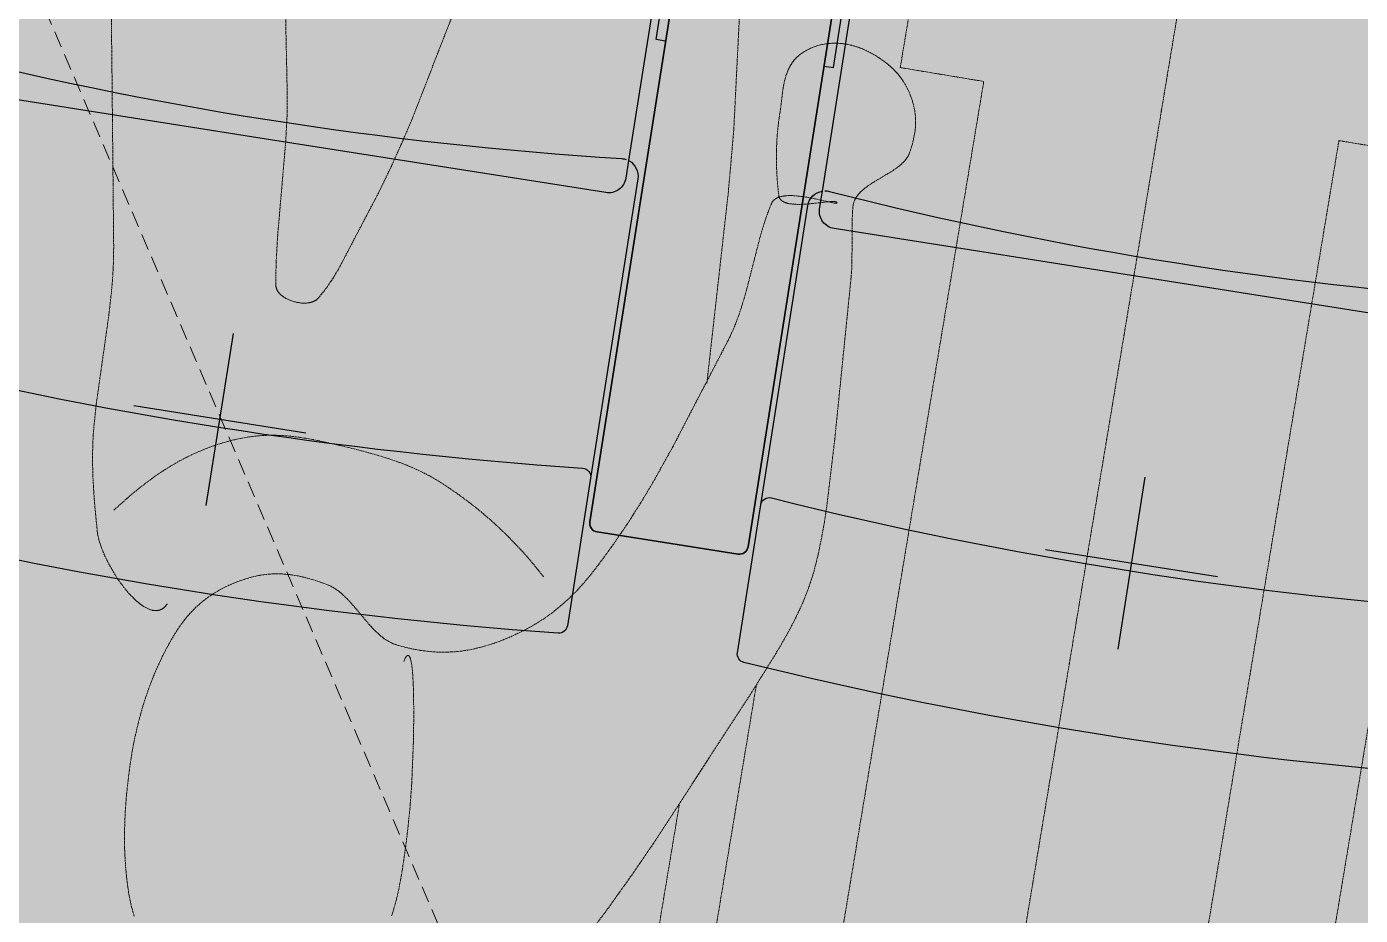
# Model space of a CAD drawing. Header units: millimetres. Extents: x 833941507 to 1669051331, y 817666127 to 1636299673.
# Drawn here: x 834551323 to 834552088, y 817985201 to 817985711 of the extents above; entities that cross this region are included whole.
import ezdxf

# ---------------------------------------------------------------- set-up
doc = ezdxf.new("R2010")
doc.units = ezdxf.units.MM
doc.header["$LTSCALE"] = 3
doc.linetypes.add('B0703', pattern=[4.6875, 3.125, -1.5625])
doc.linetypes.add('DASH', pattern=[0.35, 0.25, -0.1])
for name, color, linetype in [('CA_FURN', 9, 'Continuous'), ('UAJ-00XREF', 7, 'Continuous'), ('UAJ-90.7FURN', 8, 'Continuous')]:
    doc.layers.add(name, color=color, linetype=linetype)
for name, color, linetype, lineweight in [('Hatch (LTC&CB)', 252, 'Continuous', 35), ('UAJ-23FLOR-h', 251, 'Continuous', 9), ('UAJ-25CEIL-z', 8, 'B0703', 9), ('UAJ-97FURN', 9, 'Continuous', 13)]:
    doc.layers.add(name, color=color, linetype=linetype, lineweight=lineweight)
doc.layers.add('UAJ-00ANNO-y', color=7, linetype='DASH', lineweight=15, true_color=0x999999)

# ---------------------------------------------------------------- blocks, each defined once
blk = doc.blocks.new('GBP-LTC-LB01')
at = {"layer": 'UAJ-23FLOR-h'}
h = blk.add_hatch(dxfattribs=at)
h.set_pattern_fill('EARTH,_O', color=256, scale=180, angle=45)
h.set_pattern_definition([(48.9989, (834576001.8, 818046085.3), (-112.727, 1612.5107), [1143, -1143]), (48.9989, (834575678.3, 818046366.6), (-112.727, 1612.5107), [1143, -1143]), (48.9989, (834575354.8, 818046647.8), (-112.727, 1612.5107), [1143, -1143]), (138.9989, (834575340.7, 818046849.3), (-1612.5107, -112.727), [1143, -1143]), (138.9989, (834575621.9, 818047172.8), (-1612.5107, -112.727), [1143, -1143]), (138.9989, (834575903.1, 818047496.3), (-1612.5107, -112.727), [1143, -1143])])
h.paths.add_polyline_path([(834572173.05, 818200349.17), (834310583.74, 818182062.08), (834331502.24, 817882831.69), (834364939.69, 817885169.23), (834473095.7, 818011283.6), (834480533.7, 818020120.4), (834485095.05, 818025709.55), (834491375.7, 818033619), (834497063.4, 818041013), (834493145.8, 818043678.7), (834512788.5, 818074029.25), (834518712.45, 818083675.25), (834526231.3, 818096325.1), (834534646.05, 818111073.05), (834545956, 818131981.3), (834557204.6, 818154198.8), (834564040, 818168496.8), (834570941.16, 818183576.43), (834578367.8, 818200696.3)])
h.paths.add_polyline_path([(834382131.31, 817956469.98), (834418268.73, 817958996.07), (834422062.41, 817963855.9), (834428403.04, 817964299.38), (834467239.2, 818010695.58), (834466445.21, 818021738.79), (834476097.72, 818035709.03), (834485267.1, 818048983.2), (834487014.89, 818051460.43), (834497268.33, 818067303.42), (834492893.38, 818129890.09), (834448056.59, 818126755.66), (834416896.58, 818105052.11), (834382061.37, 818080788.99), (834386167.45, 818022059.16), (834377588.38, 818021459.47)], flags=16)
edge = h.paths.add_edge_path(flags=16)
edge.add_line((834540292.29, 818142076.07), (834533466.32, 818141614.13))
edge.add_line((834533466.32, 818141614.13), (834523258.01, 818143862.71))
edge.add_line((834523258.01, 818143862.71), (834525896.87, 818155838.93))
edge.add_arc((834558382.43, 818267025.45), 115835.02, 237.2183981, 253.7131266, ccw=False)
edge.add_line((834495664.92, 818169638.25), (834498267.59, 818132356.98))
edge.add_line((834498267.59, 818132356.98), (834496346.42, 818130135.01))
edge.add_line((834496346.42, 818130135.01), (834492879.88, 818129892.67))
edge.add_line((834492879.88, 818129892.67), (834494229.58, 818110587.62))
edge.add_line((834494229.58, 818110587.62), (834496326.13, 818110708.38))
edge.add_line((834496326.13, 818110708.38), (834498420.21, 818080753.55))
edge.add_line((834498420.21, 818080753.55), (834498046.12, 818080727.4))
edge.add_line((834498046.12, 818080727.4), (834498254.52, 818077746.38))
edge.add_line((834498254.52, 818077746.38), (834503061.09, 818078082.4))
edge.add_line((834503061.09, 818078082.4), (834504979.52, 818081212.1))
edge.add_line((834504979.52, 818081212.1), (834509429.02, 818088470.93))
edge.add_line((834509429.02, 818088470.93), (834515217.16, 818097913.59))
edge.add_line((834515217.16, 818097913.59), (834526067.43, 818116415.54))
edge.add_line((834526067.43, 818116415.54), (834532489.2, 818127888.68))
edge.add_line((834532489.2, 818127888.68), (834534830.9, 818132146.3))
edge.add_line((834534830.9, 818132146.3), (834540292.29, 818142076.07))
h = blk.add_hatch(dxfattribs=at)
h.set_pattern_fill('EARTH,_O', color=256, scale=180, angle=45)
h.set_pattern_definition([(45.0000001, (-1082349.7, 54794.9), (-3e-06, 1616.4461018), [1143, -1143]), (45.0000001, (-1082652.8, 55098), (-3e-06, 1616.4461018), [1143, -1143]), (45.0000001, (-1082955.9, 55401.1), (-3e-06, 1616.4461018), [1143, -1143]), (135.0000001, (-1082955.9, 55603.1), (-1616.4461018, -3e-06), [1143, -1143]), (135.0000001, (-1082652.8, 55906.2), (-1616.4461018, -3e-06), [1143, -1143]), (135.0000001, (-1082349.7, 56209.3), (-1616.4461018, -3e-06), [1143, -1143])])
h.paths.add_polyline_path([(834669469.25, 818015499.17), (834651080.82, 818014213.79), (834651091.33, 818014066.03), (834669479.76, 818015351.52)], flags=16)
edge = h.paths.add_edge_path()
edge.add_arc((834611763.61, 818123015.07), 22001.28, 94.000719, 118.688683)
edge.add_line((834601201.89, 818142315.5), (834593918.34, 818141228.38))
edge.add_arc((834611768.4, 818123014.03), 25502.69, 93.997159, 134.421275, ccw=False)
edge.add_line((834609990.68, 818148454.69), (834618164.36, 818149025.84))
edge.add_line((834618164.36, 818149025.84), (834618408.29, 818145534.91))
edge.add_line((834618408.29, 818145534.91), (834616365.41, 818145392.16))
edge.add_line((834616365.41, 818145392.16), (834616609.39, 818141900.69))
edge.add_line((834616609.39, 818141900.69), (834611621.55, 818141552.15))
edge.add_line((834611621.55, 818141552.15), (834611377.61, 818145043.07))
edge.add_line((834611377.61, 818145043.07), (834610228.61, 818144962.74))
h.paths.add_polyline_path([(834673232.94, 818197365.88), (834607546.49, 818192773.89), (834599172.5, 818174435.3), (834588349.1, 818152374.5), (834578621.55, 818133890.65), (834568418.3, 818115665.3), (834556456.7, 818095618.3), (834546606.4, 818080041.6), (834532219.3, 818058623.75), (834523692.15, 818046595.75), (834515683.5, 818035708.5), (834508244.2, 818025929.9), (834500656.3, 818016266.1), (834489786.8, 818002934.1), (834483448.3, 817995421.3), (834478637.6, 817989841.7), (834458453.75, 817967379.3), (834441506.5, 817949096.36), (834383075.75, 817886437.08), (834482026.69, 817893354.51), (834551919.04, 817920008.6), (834634905.13, 817930637.13), (834634023, 817939309.35), (834633770.07, 817941795.89), (834633577.69, 817943687.02), (834508697.04, 817930983.61), (834507053.46, 817930191.44), (834506409.46, 817939426.96), (834507656.94, 817945566.73), (834503417.08, 818006767.03), (834503064.37, 818011762.67), (834514052.91, 818025791.94), (834520784.65, 818034889.35), (834526318.86, 818042436.94), (834532381.69, 818050705.63), (834536345.72, 818056472.68), (834542258.41, 818065225.62), (834550405.86, 818077286.91), (834561579, 818095001.96), (834574522.66, 818117080.03), (834587768.88, 818140310.21), (834609774.13, 818143594.98), (834610001.97, 818140335.89), (834634252.54, 818142031.47), (834636806.9, 818105492.47), (834642791.48, 818105913.75), (834646278.56, 818056032.58), (834640293.17, 818055614.16), (834643382.34, 818011424.91), (834641138.41, 818011267.96), (834645775.78, 817944927.87), (834639048.36, 817944243.52), (834640362.12, 817931328.11), (834651070.39, 817932706.91), (834650587.67, 817936476.13), (834685105.74, 817940896.86), (834685588.46, 817937127.64), (834691373.79, 817937868.57)])
blk = doc.blocks.new('WH CH PLAN AT REAR')
at = {"layer": 'UAJ-00ANNO-y'}
for p, q in [((1400, 450), (0, 450)), ((1400, -450), (0, -450))]:
    blk.add_line(p, q, dxfattribs=at)
for points in [[(170.04, 103.55), (170.04, 224.12), (30.71, 224.12), (30.71, 268.93), (152.87, 268.93), (152.87, 305.75), (353.25, 305.75), (353.25, 262.84), (423.1, 262.84), (423.1, 298.01), (458.09, 298.01), (458.09, 346.62), (981.07, 346.62), (981.07, 312.03), (1007.08, 312.03), (1007.08, 274.72), (762.88, 274.72), (762.88, 250.5)], [(1002.72, -190.68), (962.23, -211.62), (941.79, -221.61), (921.15, -231.24), (826.17, -272.73), (798.62, -284.08), (789.3, -287.51), (784.61, -289.11), (779.9, -290.6), (775.18, -291.97), (770.43, -293.22), (765.67, -294.32), (760.88, -295.27), (758.48, -295.68), (756.07, -296.04), (753.65, -296.36), (751.23, -296.64), (746.54, -297.06), (741.84, -297.39), (732.39, -297.8), (722.9, -297.91), (713.38, -297.77), (675.18, -295.99), (582.07, -289.99), (579.53, -289.78), (576.98, -289.52), (571.88, -288.85), (551.54, -285.52), (546.53, -284.84), (544.04, -284.56), (541.57, -284.33), (541.24, -284.31), (540.9, -284.29), (540.57, -284.29), (540.24, -284.3), (539.91, -284.31), (539.58, -284.34), (539.26, -284.37), (538.94, -284.41), (538.62, -284.46), (538.3, -284.52), (537.98, -284.59), (537.67, -284.67), (537.36, -284.75), (537.05, -284.84), (536.74, -284.94), (536.43, -285.05), (536.13, -285.17), (535.83, -285.29), (535.52, -285.42), (535.22, -285.56), (534.93, -285.7), (534.63, -285.85), (534.34, -286.01), (534.04, -286.17), (533.75, -286.34), (533.46, -286.52), (532.88, -286.89), (532.31, -287.29), (531.75, -287.7), (531.19, -288.14), (530.63, -288.6), (530.08, -289.08), (529.53, -289.57), (528.99, -290.08), (528.45, -290.61), (527.38, -291.7), (526.33, -292.84), (525.28, -294.02), (518.03, -302.56), (516.98, -303.71), (515.92, -304.82), (514.85, -305.87), (514.31, -306.38), (513.77, -306.86), (513.22, -307.33), (512.67, -307.78), (512.11, -308.21), (511.55, -308.62), (510.98, -309.01), (510.41, -309.37), (510.12, -309.54), (509.83, -309.71), (509.54, -309.87), (509.25, -310.02), (508.96, -310.17), (508.66, -310.3), (508.36, -310.44), (508.07, -310.56), (507.77, -310.68), (507.46, -310.79), (507.16, -310.89), (506.85, -310.98), (506.55, -311.07), (506.24, -311.15), (505.93, -311.22), (505.61, -311.28), (503.8, -311.59), (501.95, -311.86), (500.08, -312.09), (498.18, -312.26), (497.22, -312.32), (496.26, -312.36), (495.29, -312.39), (494.31, -312.39), (493.33, -312.38), (492.34, -312.34), (491.34, -312.28), (490.34, -312.2), (489.34, -312.09), (488.32, -311.96), (487.31, -311.8), (486.29, -311.61), (485.26, -311.4), (484.23, -311.15), (483.19, -310.88), (482.15, -310.57), (481.1, -310.23), (480.05, -309.85), (478.99, -309.44), (477.93, -309), (476.87, -308.52), (475.8, -308), (474.73, -307.44), (473.65, -306.84), (472.68, -306.26), (471.73, -305.68), (470.81, -305.08), (469.93, -304.47), (469.07, -303.85), (468.24, -303.23), (467.44, -302.59), (466.67, -301.94), (465.92, -301.29), (465.2, -300.62), (464.5, -299.95), (463.82, -299.27), (463.17, -298.58), (462.54, -297.88), (461.93, -297.18), (461.35, -296.47), (460.78, -295.75), (460.23, -295.03), (459.71, -294.3), (459.2, -293.56), (458.71, -292.82), (458.23, -292.07), (457.77, -291.32), (457.33, -290.56), (456.48, -289.03), (455.69, -287.49), (454.94, -285.93), (454.24, -284.36), (453.77, -283.25), (453.31, -282.11), (452.88, -280.94), (452.47, -279.75), (452.09, -278.54), (451.73, -277.31), (451.39, -276.06), (451.09, -274.8), (450.82, -273.51), (450.58, -272.22), (450.38, -270.91), (450.21, -269.59), (450.09, -268.26), (450, -266.91), (449.96, -265.57), (449.96, -264.21), (450, -262.85), (450.04, -262.17), (450.1, -261.49), (450.16, -260.81), (450.24, -260.13), (450.33, -259.45), (450.44, -258.77), (450.55, -258.08), (450.69, -257.4), (450.83, -256.72), (450.99, -256.04), (451.16, -255.36), (451.35, -254.69), (451.55, -254.01), (451.77, -253.34), (452, -252.66), (452.25, -251.99), (452.52, -251.32), (452.79, -250.66), (453.09, -249.99), (453.4, -249.33), (453.73, -248.67), (454.08, -248.01), (454.44, -247.36), (454.82, -246.71), (455.21, -246.06), (455.63, -245.42), (456.06, -244.78), (456.51, -244.15), (456.98, -243.52), (457.47, -242.89), (457.94, -242.32), (458.42, -241.77), (458.9, -241.24), (459.39, -240.73), (459.89, -240.25), (460.4, -239.79), (460.91, -239.35), (461.43, -238.93), (461.95, -238.53), (462.48, -238.15), (463.02, -237.79), (463.56, -237.44), (464.11, -237.12), (464.66, -236.81), (465.22, -236.52), (465.79, -236.25), (466.35, -236), (466.93, -235.76), (467.5, -235.53), (468.09, -235.32), (468.67, -235.13), (469.26, -234.95), (469.86, -234.78), (470.46, -234.63), (471.06, -234.49), (471.66, -234.36), (472.27, -234.25), (472.88, -234.14), (474.11, -233.97), (475.35, -233.83), (476.6, -233.73), (477.86, -233.67), (479.13, -233.63), (480.4, -233.62), (482.94, -233.66), (493.05, -234.1), (495.51, -234.14), (498.44, -234.17), (501.4, -234.27), (504.37, -234.42), (507.35, -234.64), (510.34, -234.92), (513.32, -235.26), (516.3, -235.64), (519.26, -236.08), (525.13, -237.11), (530.89, -238.33), (536.5, -239.71), (541.91, -241.24), (542.03, -241.27), (542.15, -241.31), (542.26, -241.36), (542.37, -241.4), (542.48, -241.45), (542.59, -241.49), (542.69, -241.54), (542.79, -241.6), (542.89, -241.65), (542.99, -241.71), (543.09, -241.77), (543.18, -241.83), (543.27, -241.89), (543.36, -241.96), (543.45, -242.02), (543.54, -242.09), (543.62, -242.16), (543.71, -242.24), (543.79, -242.31), (543.86, -242.39), (543.94, -242.47), (544.02, -242.55), (544.09, -242.63), (544.16, -242.72), (544.23, -242.81), (544.3, -242.89), (544.36, -242.99), (544.42, -243.08), (544.49, -243.17), (544.55, -243.27), (544.6, -243.37), (544.66, -243.46), (544.71, -243.57), (544.77, -243.67), (544.82, -243.77), (544.87, -243.88), (544.92, -243.99), (544.96, -244.1), (545.01, -244.21), (545.05, -244.32), (545.13, -244.55), (545.2, -244.79), (545.27, -245.03), (545.34, -245.28), (545.39, -245.53), (545.44, -245.79), (545.49, -246.06), (545.52, -246.33), (545.56, -246.6), (545.58, -246.88), (545.61, -247.17), (545.62, -247.46), (545.64, -248.05), (545.64, -248.66), (545.62, -249.28), (545.58, -249.93), (545.53, -250.58), (545.46, -251.25), (545.38, -251.92), (545.28, -252.61), (545.04, -254.01), (544.76, -255.44), (544.44, -256.88), (544.1, -258.33), (543.34, -261.21), (540.83, -270.14), (540.58, -271.15), (540.48, -271.61), (540.39, -272.05), (540.32, -272.47), (540.26, -272.86), (540.24, -273.04), (540.22, -273.21), (540.2, -273.38), (540.19, -273.54), (540.19, -273.7), (540.19, -273.84), (540.19, -273.91), (540.19, -273.98), (540.19, -274.04), (540.2, -274.11), (540.21, -274.17), (540.21, -274.23), (540.22, -274.28), (540.23, -274.34), (540.24, -274.39), (540.26, -274.44), (540.27, -274.49), (540.29, -274.54), (540.3, -274.58), (540.32, -274.62), (540.34, -274.66), (540.36, -274.7), (540.39, -274.73), (540.41, -274.76), (540.44, -274.79), (540.46, -274.82), (540.49, -274.85), (540.52, -274.87), (540.55, -274.89), (540.58, -274.91), (540.61, -274.93), (540.63, -274.94), (540.66, -274.94), (540.68, -274.95), (540.71, -274.95), (540.73, -274.94), (540.75, -274.94), (540.77, -274.93), (540.79, -274.91), (540.81, -274.9), (540.83, -274.88), (540.84, -274.85), (540.86, -274.83), (540.88, -274.8), (540.89, -274.77), (540.91, -274.73), (540.92, -274.69), (540.93, -274.65), (540.95, -274.61), (540.96, -274.56), (540.97, -274.51), (540.98, -274.45), (540.99, -274.4), (541, -274.34), (541.01, -274.21), (541.02, -274.07), (541.03, -273.92), (541.04, -273.76), (541.05, -273.41), (541.05, -273.02), (541.05, -272.59), (540.45, -261.73), (540.36, -258.33), (540.35, -256.59), (540.38, -254.86), (540.44, -253.13), (540.55, -251.43), (540.71, -249.77), (540.81, -248.96), (540.93, -248.16), (541.06, -247.38), (541.2, -246.62), (541.37, -245.87), (541.55, -245.15), (541.74, -244.45), (541.85, -244.11), (541.96, -243.77), (542.08, -243.44), (542.2, -243.12), (542.33, -242.81), (542.46, -242.5), (542.59, -242.2), (542.73, -241.91), (542.88, -241.62), (543.03, -241.35), (543.19, -241.08), (543.36, -240.82), (543.53, -240.57), (543.7, -240.33), (543.79, -240.21), (543.88, -240.09), (543.98, -239.98), (544.07, -239.87), (544.17, -239.76), (544.26, -239.66), (544.36, -239.55), (544.46, -239.45), (544.57, -239.35), (544.67, -239.26), (544.78, -239.16), (544.88, -239.07), (544.99, -238.98), (545.1, -238.9), (545.21, -238.81), (545.33, -238.73), (545.44, -238.66), (545.56, -238.58), (545.68, -238.51), (545.8, -238.44), (545.92, -238.37), (546.04, -238.31), (546.17, -238.25), (546.3, -238.19), (546.42, -238.13), (546.56, -238.08), (546.69, -238.03), (546.82, -237.98), (546.96, -237.94), (547.1, -237.9), (547.24, -237.86), (547.38, -237.83), (549.87, -237.28), (552.38, -236.77), (557.43, -235.9), (562.52, -235.18), (567.63, -234.58), (598.59, -231.9), (603.72, -231.33), (608.83, -230.66), (613.9, -229.83), (616.42, -229.36), (618.93, -228.84), (621.43, -228.27), (623.91, -227.65), (626.38, -226.97), (628.84, -226.23), (694.31, -204.97), (715.98, -197.2), (729.31, -192), (742.42, -186.4), (755.37, -180.39), (768.22, -173.95), (772.35, -171.74), (776.36, -169.47), (780.27, -167.12), (784.07, -164.67), (787.76, -162.11), (789.57, -160.78), (791.36, -159.42), (793.12, -158.03), (794.85, -156.59), (796.56, -155.12), (798.25, -153.61), (799.91, -152.06), (801.56, -150.46), (803.17, -148.82), (804.77, -147.13), (806.34, -145.39), (807.9, -143.6), (809.43, -141.75), (810.94, -139.85), (812.43, -137.89), (813.9, -135.88), (815.35, -133.8), (816.78, -131.66), (818.19, -129.46), (819.58, -127.19), (820.96, -124.86), (822.31, -122.45), (823.3, -120.61), (824.24, -118.79), (825.13, -116.96), (825.96, -115.15), (826.75, -113.35), (827.48, -111.55), (828.17, -109.76), (828.81, -107.98), (829.41, -106.21), (829.96, -104.44), (830.46, -102.68), (830.93, -100.93), (831.35, -99.18), (831.73, -97.44), (832.07, -95.7), (832.37, -93.98), (832.63, -92.25), (832.85, -90.54), (833.04, -88.83), (833.19, -87.12), (833.31, -85.43), (833.39, -83.73), (833.44, -82.04), (833.46, -80.36), (833.45, -78.68), (833.41, -77.01), (833.24, -73.67), (832.96, -70.35), (832.58, -67.05), (832.52, -66.67), (832.46, -66.28), (832.39, -65.9), (832.32, -65.52), (832.24, -65.14), (832.15, -64.76), (831.95, -64.01), (831.72, -63.26), (831.48, -62.52), (831.2, -61.79), (830.91, -61.05), (830.59, -60.33), (830.25, -59.61), (829.89, -58.89), (829.5, -58.17), (829.11, -57.46), (828.69, -56.76), (828.25, -56.06), (827.8, -55.36), (826.86, -53.97), (825.86, -52.59), (824.82, -51.22), (823.74, -49.86), (821.48, -47.15), (814.54, -39.08), (812.35, -36.36), (811.31, -34.99), (810.33, -33.61), (809.39, -32.22), (808.95, -31.52), (808.52, -30.81), (808.11, -30.1), (807.71, -29.39), (807.34, -28.68), (806.99, -27.96), (806.65, -27.23), (806.34, -26.5), (806.06, -25.77), (805.79, -25.03), (805.55, -24.29), (805.33, -23.54), (805.24, -23.16), (805.15, -22.78), (805.06, -22.4), (804.98, -22.02), (804.03, -16.67), (803.63, -13.96), (803.3, -11.23), (803.05, -8.47), (802.95, -7.08), (802.88, -5.68), (802.84, -4.28), (802.83, -2.88), (802.84, -1.46), (802.88, -0.04), (802.96, 1.39), (803.07, 2.83), (803.22, 4.27), (803.4, 5.72), (803.62, 7.17), (803.88, 8.64), (804.18, 10.11), (804.53, 11.59), (804.92, 13.08), (805.36, 14.57), (805.84, 16.07), (806.37, 17.58), (806.96, 19.1), (807.59, 20.63), (808.28, 22.16), (809.03, 23.71), (809.92, 25.44), (810.82, 27.13), (811.75, 28.77), (812.69, 30.36), (813.66, 31.91), (814.64, 33.41), (815.64, 34.87), (816.67, 36.28), (817.71, 37.65), (818.77, 38.98), (819.85, 40.27), (820.95, 41.52), (822.07, 42.73), (823.2, 43.9), (824.36, 45.03), (825.54, 46.13), (826.74, 47.19), (827.95, 48.22), (829.19, 49.21), (830.45, 50.17), (831.73, 51.1), (833.02, 52), (834.34, 52.86), (835.68, 53.7), (837.04, 54.51), (838.42, 55.29), (839.82, 56.04), (841.24, 56.77), (842.68, 57.47), (844.14, 58.14), (845.63, 58.79), (847.13, 59.42), (851.86, 61.27), (856.65, 62.95), (861.5, 64.49), (866.39, 65.88), (871.34, 67.13), (876.32, 68.24), (881.33, 69.22), (886.37, 70.06), (891.44, 70.77), (896.52, 71.36), (901.62, 71.82), (906.72, 72.17), (911.83, 72.4), (916.93, 72.52), (922.02, 72.53), (927.09, 72.43), (934.96, 72.13), (942.77, 71.67), (950.56, 71.01), (958.33, 70.13), (966.11, 69), (970.01, 68.34), (973.91, 67.6), (977.82, 66.79), (981.74, 65.89), (985.68, 64.92), (989.63, 63.85), (995.31, 62.17), (998.06, 61.27), (1000.75, 60.31), (1003.4, 59.3), (1006, 58.22), (1008.56, 57.06), (1011.08, 55.83)], [(986.56, -89.92), (983.13, -90.41), (979.69, -90.81), (976.24, -91.12), (972.78, -91.35), (969.32, -91.51), (965.88, -91.6), (959.02, -91.63), (946.73, -91.37), (934.43, -90.83), (922.1, -89.99), (909.7, -88.83), (886.22, -85.87), (872.37, -83.79), (859.09, -81.48), (853.12, -80.29), (847.86, -79.1), (845.54, -78.5), (843.47, -77.91), (842.54, -77.62), (841.67, -77.33), (840.88, -77.05), (840.16, -76.76), (839.83, -76.62), (839.52, -76.48), (839.23, -76.34), (838.96, -76.2), (838.71, -76.07), (838.59, -76), (838.48, -75.93), (838.38, -75.86), (838.28, -75.79), (838.18, -75.73), (838.1, -75.66), (838.01, -75.59), (837.94, -75.52), (837.86, -75.46), (837.8, -75.39), (837.74, -75.33), (837.68, -75.26), (837.64, -75.19), (837.59, -75.13), (837.56, -75.06), (837.53, -75), (837.5, -74.94), (837.48, -74.87), (837.47, -74.81), (837.47, -74.74), (837.47, -74.68), (837.47, -74.62), (837.49, -74.56), (837.5, -74.49), (837.53, -74.43), (837.56, -74.37), (837.6, -74.31), (837.65, -74.25), (837.7, -74.19), (837.76, -74.13), (837.82, -74.07), (837.9, -74.01), (837.97, -73.95), (838.06, -73.89), (838.15, -73.83), (838.25, -73.78), (838.36, -73.72), (838.47, -73.66), (838.59, -73.6), (838.72, -73.55), (838.86, -73.49), (839, -73.44), (839.15, -73.38), (839.3, -73.33), (839.64, -73.22), (840, -73.11), (840.4, -73.01), (840.82, -72.9), (841.28, -72.8)], [(655.29, -218.24), (544.82, -212.37), (509.08, -209.59), (378.63, -194.47)], [(450.36, -43.74), (534.43, -26.11), (548.32, -22.69), (562.16, -19.02), (577.46, -14.55), (622.93, 0.4), (625.62, 1.34), (628.27, 2.34), (630.9, 3.41), (633.49, 4.56), (636.06, 5.78), (638.59, 7.08), (641.1, 8.46), (643.58, 9.92), (643.75, 10.03), (643.92, 10.14), (644.08, 10.26), (644.24, 10.38), (644.4, 10.51), (644.55, 10.65), (644.7, 10.78), (644.85, 10.93), (644.99, 11.07), (645.13, 11.23), (645.27, 11.38), (645.4, 11.54), (645.53, 11.71), (645.65, 11.88), (645.77, 12.05), (645.89, 12.23), (646.01, 12.41), (646.12, 12.6), (646.23, 12.79), (646.33, 12.98), (646.43, 13.18), (646.53, 13.38), (646.63, 13.58), (646.72, 13.79), (646.81, 13.99), (646.89, 14.21), (646.98, 14.42), (647.05, 14.64), (647.2, 15.09), (647.34, 15.54), (647.46, 16.01), (647.57, 16.48), (647.66, 16.97), (647.75, 17.46), (647.82, 17.95), (647.88, 18.46), (647.93, 18.97), (647.96, 19.48), (647.98, 20), (647.99, 20.52), (647.99, 21.04), (647.98, 21.56), (647.95, 22.09), (647.92, 22.61), (647.87, 23.13), (647.81, 23.66), (647.73, 24.18), (647.65, 24.69), (647.56, 25.21), (647.45, 25.72), (647.34, 26.22), (647.21, 26.72), (647.07, 27.21), (646.92, 27.69), (646.76, 28.17), (646.59, 28.63), (646.41, 29.09), (646.22, 29.54), (646.01, 29.97), (645.8, 30.4), (645.58, 30.81), (645.35, 31.2), (645.23, 31.4), (645.1, 31.59), (644.98, 31.77), (644.85, 31.96), (644.72, 32.13), (644.59, 32.31), (644.45, 32.48), (644.32, 32.64), (644.18, 32.81), (644.03, 32.96), (643.89, 33.12), (643.74, 33.26), (643.59, 33.41), (643.44, 33.55), (643.29, 33.68), (643.13, 33.81), (642.97, 33.93), (642.81, 34.05), (642.64, 34.17), (642.48, 34.27), (642.31, 34.38), (642.14, 34.48), (641.97, 34.57), (641.79, 34.65), (641.61, 34.73), (641.43, 34.81), (641.25, 34.88), (641.07, 34.94), (640.88, 35), (640.69, 35.05), (640.5, 35.09), (640.31, 35.13), (633.52, 36.24), (626.69, 37.19), (612.94, 38.72), (557.46, 43.15), (543.66, 44.74), (536.8, 45.74), (529.97, 46.9), (436.9, 64.42)], [(780.23, -144.04), (776.77, -140.25), (773.42, -136.41), (770.16, -132.51), (767, -128.56), (763.94, -124.57), (760.98, -120.52), (758.11, -116.42), (755.33, -112.27), (752.66, -108.06), (750.08, -103.81), (747.59, -99.5), (745.2, -95.14), (742.91, -90.73), (740.71, -86.27), (738.6, -81.75), (736.58, -77.18), (735.87, -75.48), (735.19, -73.76), (733.92, -70.28), (732.76, -66.77), (731.71, -63.22), (730.77, -59.64), (729.92, -56.02), (729.16, -52.38), (728.49, -48.72), (727.88, -45.05), (727.35, -41.35), (726.46, -33.94), (725.75, -26.51), (725.18, -19.1), (724.29, -3.86), (724.18, -0.07), (724.14, 3.72), (724.19, 7.52), (724.35, 11.31), (724.61, 15.11), (724.79, 17.01), (725.01, 18.91), (725.26, 20.81), (725.55, 22.72), (725.87, 24.63), (726.24, 26.54), (726.65, 28.45), (727.1, 30.37), (727.6, 32.29), (728.15, 34.21), (728.75, 36.14), (729.39, 38.07), (730.09, 40.01), (730.85, 41.95), (731.92, 44.54), (733.04, 47.08), (734.2, 49.56), (735.41, 52), (736.65, 54.39), (737.94, 56.73), (739.26, 59.03), (740.63, 61.29), (742.03, 63.5), (743.47, 65.67), (744.95, 67.8), (746.46, 69.89), (748.01, 71.95), (749.59, 73.97), (751.21, 75.96), (752.86, 77.91), (756.26, 81.72), (759.77, 85.42), (763.41, 89.02), (767.16, 92.52), (771.01, 95.94), (774.96, 99.28), (779.01, 102.57), (783.14, 105.81)], [(821.46, -274.72), (1007.08, -274.72), (1007.08, -312.03), (981.07, -312.03), (981.07, -346.62), (458.09, -346.62), (458.09, -298.01), (423.1, -298.01), (423.1, -262.84), (353.25, -262.84), (353.25, -305.75), (152.87, -305.75), (152.87, -268.93), (30.71, -268.93), (30.71, -224.12), (170.04, -224.12), (170.04, -79.78)], [(1031.64, -164.22), (1031.64, -242.36), (896.45, -242.36)]]:
    blk.add_lwpolyline(points, dxfattribs=at)
blk.add_lwpolyline([(830.91, 66.62), (831.12, 66.72), (831.32, 66.81), (831.52, 66.9), (831.72, 67), (831.91, 67.1), (832.09, 67.2), (832.27, 67.31), (832.45, 67.41), (832.62, 67.52), (832.79, 67.63), (832.95, 67.75), (833.11, 67.86), (833.26, 67.98), (833.41, 68.1), (833.56, 68.22), (833.7, 68.34), (833.83, 68.47), (833.96, 68.6), (834.09, 68.73), (834.22, 68.86), (834.33, 68.99), (834.45, 69.13), (834.56, 69.27), (834.67, 69.41), (834.77, 69.55), (834.87, 69.69), (834.96, 69.84), (835.05, 69.99), (835.13, 70.14), (835.22, 70.29), (835.29, 70.44), (835.37, 70.59), (835.44, 70.75), (835.5, 70.91), (835.56, 71.07), (835.62, 71.23), (835.68, 71.39), (835.73, 71.56), (835.77, 71.73), (835.81, 71.89), (835.85, 72.06), (835.89, 72.24), (835.92, 72.41), (835.95, 72.58), (835.97, 72.76), (835.99, 72.94), (836.01, 73.12), (836.02, 73.3), (836.03, 73.48), (836.03, 73.66), (836.04, 73.85), (836.03, 74.03), (836.03, 74.22), (836.02, 74.41), (835.99, 74.79), (835.95, 75.18), (835.9, 75.57), (835.83, 75.97), (835.75, 76.37), (835.66, 76.78), (835.55, 77.19), (835.43, 77.61), (835.3, 78.03), (835.16, 78.45), (835, 78.88), (834.84, 79.31), (834.66, 79.74), (834.47, 80.18), (834.27, 80.62), (833.84, 81.51), (833.36, 82.41), (832.84, 83.32), (832.29, 84.24), (831.69, 85.16), (831.06, 86.1), (830.4, 87.03), (829.7, 87.97), (828.97, 88.91), (828.21, 89.85), (827.42, 90.8), (825.77, 92.67), (824.01, 94.53), (822.18, 96.36), (820.27, 98.16), (818.3, 99.91), (816.29, 101.6), (814.24, 103.22), (812.16, 104.77), (810.08, 106.23), (808, 107.59), (806.96, 108.24), (805.93, 108.85), (804.9, 109.44), (803.88, 109.99), (802.87, 110.51), (801.88, 111), (800.89, 111.46), (799.92, 111.88), (798.97, 112.26), (798.03, 112.61), (797.11, 112.91), (796.66, 113.05), (796.21, 113.18), (781.75, 117.02), (774.53, 118.79), (767.31, 120.41), (760.07, 121.86), (752.8, 123.1), (745.48, 124.1), (741.8, 124.51), (738.11, 124.84), (724.99, 125.65), (672.48, 126.94), (659.41, 127.64), (652.9, 128.16), (646.4, 128.83), (639.92, 129.66), (633.45, 130.68), (534.66, 148.13, -0.00073), (470.73, 159.61)], format="xyb", dxfattribs=at)
blk = doc.blocks.new('*U1202')
at = {"layer": 'UAJ-00ANNO-y'}
blk.add_lwpolyline([(337.56, -208.64), (587.13, -208.64, 0.414214), (597.13, -198.64), (597.13, 0), (597.13, 198.64, 0.414214), (587.13, 208.64), (337.56, 208.64)], format="xyb", dxfattribs=at)
at = {"layer": 'UAJ-90.7FURN'}
for p, q in [((337.56, 208.64), (337.56, -208.64)), ((0, 50), (0, -50)), ((-50, 0), (50, 0))]:
    blk.add_line(p, q, dxfattribs=at)
for points in [[(-30.02, 224), (-30.02, 306, -0.414214), (-25.02, 311), (334.84, 311, -0.414214), (339.84, 306), (339.84, 224, -0.414214), (334.84, 219), (-25.02, 219, -0.414214)], [(-85.98, -215.57), (-0.12, -215.57, 0.440414), (4.86, -210.13, -0.044339), (4.86, 210.13, 0.440414), (-0.12, 215.57), (-85.98, 215.57, 0.389351), (-90.96, 211, 0.042839), (-90.96, -211, 0.389351)], [(339.84, -306), (339.84, -224, 0.414214), (334.84, -219), (-25.02, -219, 0.414214), (-30.02, -224), (-30.02, -306, 0.414214), (-25.02, -311), (334.84, -311, 0.414214)]]:
    blk.add_lwpolyline(points, format="xyb", close=True, dxfattribs=at)
for points in [[(183.34, 208.96, 0.316066), (173.94, 215.57), (-0.12, 215.57)], [(183.45, 208.64), (173.19, 208.64, 0.414214), (163.19, 198.64), (163.19, 0), (163.19, -198.64, 0.414214), (173.19, -208.64), (183.45, -208.64)], [(183.8, -207.22, 0.064889), (183.89, -204.64, -0.046607), (183.89, 204.64, 0.066248), (183.79, 207.28)], [(-0.12, -215.57), (173.94, -215.57, 0.325586), (183.45, -208.64, -0.046607)], [(183.45, -208.64), (337.56, -208.64, 0.414214)]]:
    blk.add_lwpolyline(points, format="xyb", dxfattribs=at)
for points in [[(337.56, 213.45), (337.56, 219), (254.5, 219), (254.5, 213.45)], [(304.02, 208.64), (304.02, 213.45), (285.22, 213.45), (285.22, 208.64)], [(337.56, -213.45), (337.56, -219), (254.5, -219), (254.5, -213.45)], [(304.02, -208.64), (304.02, -213.45), (285.22, -213.45), (285.22, -208.64)]]:
    blk.add_lwpolyline(points, close=True, dxfattribs=at)
blk.add_lwpolyline([(337.56, 208.64), (183.45, 208.64)], dxfattribs=at)
blk = doc.blocks.new('*U1256')
at = {"layer": 'UAJ-97FURN', "rotation": 89.9999997164053}
blk.add_blockref('*U1202', (443.33, 0), dxfattribs=at)
blk = doc.blocks.new('*U1257')
at = {"color": 0, "linetype": 'ByBlock', "lineweight": -2, "transparency": 16777216, "rotation": 16.95953507131035}
for p in [(834570682.86, 817986731.84), (834570175.91, 817986577.24)]:
    blk.add_blockref('*U1256', p, dxfattribs=at)
blk = doc.blocks.new('3A35X-MADL-P-LT-B01-0')
at = {"layer": 'UAJ-25CEIL-z'}
blk.add_line((834551964.06, 817984252.7), (834550192.54, 817988375.71), dxfattribs=at)
at = {"xscale": -1, "rotation": 7.997817050377067}
blk.add_blockref('*U1257', (1774815882.6, 124073241.24), dxfattribs=at)
at = {"layer": 'CA_FURN', "xscale": -1, "rotation": 80.5457809171248}
for p in [(834551605.44, 817986188.72), (834552493.21, 817986040.89)]:
    blk.add_blockref('WH CH PLAN AT REAR', p, dxfattribs=at)

msp = doc.modelspace()

# ---------------------------------------------------------------- hatches: boundary and pattern name
at = {"layer": 'Hatch (LTC&CB)'}
h = msp.add_hatch(dxfattribs=at)
h.set_pattern_fill('ANSI38', color=256, scale=100)
h.set_pattern_definition([(318.99984, (834479093.73, 818230174.15), (208.29942, 239.6197), []), (48.99984, (834479093.73, 818230174.15), (176.97914, 687.53882), [793.75, -476.25])])
edge = h.paths.add_edge_path()
edge.add_line((834601196.19, 818142314.52), (834603754.26, 818142696.37))
edge.add_line((834603754.26, 818142696.37), (834603901.9, 818141707.33))
edge.add_line((834603901.9, 818141707.33), (834603810.47, 818141693.69))
edge.add_arc((834611763.29, 818123016.36), 20300, 113.064358, 141.357581)
edge.add_line((834595907.81, 818135692.86), (834595395.45, 818135656.86))
edge.add_line((834595395.45, 818135656.86), (834583111.72, 818114341.03))
edge.add_line((834583111.72, 818114341.03), (834578121.58, 818106513.89))
edge.add_line((834578121.58, 818106513.89), (834575731.65, 818102809.5))
edge.add_line((834575731.65, 818102809.5), (834574387.45, 818100725.98))
edge.add_line((834574387.45, 818100725.98), (834573113.98, 818098752.1))
edge.add_line((834573113.98, 818098752.1), (834573145.25, 818098730.65))
edge.add_line((834573145.25, 818098730.65), (834569989.11, 818093770.2))
edge.add_line((834569989.11, 818093770.2), (834566535, 818088385.68))
edge.add_line((834566535, 818088385.68), (834566514.09, 818088398.3))
edge.add_line((834566514.09, 818088398.3), (834558743.61, 818076256.63))
edge.add_line((834558743.61, 818076256.63), (834557653.4, 818074495.71))
edge.add_line((834557653.4, 818074495.71), (834553498.92, 818068288.56))
edge.add_line((834553498.92, 818068288.56), (834548580.86, 818060932.13))
edge.add_line((834548580.86, 818060932.13), (834544328.26, 818054726.34))
edge.add_line((834544328.26, 818054726.34), (834544332.15, 818054704.66))
edge.add_line((834544332.15, 818054704.66), (834540324.6, 818048716.69))
edge.add_line((834540324.6, 818048716.69), (834541041.32, 818048232.54))
edge.add_line((834541041.32, 818048232.54), (834540089.73, 818046823.83))
edge.add_line((834540089.73, 818046823.83), (834539737.55, 818047061.73))
edge.add_line((834539737.55, 818047061.73), (834533115.75, 818038377.74))
edge.add_line((834533115.75, 818038377.74), (834515220.96, 818015146.63))
edge.add_arc((834538026.01, 818000636.26), 27030, 147.532263, 176.187088)
edge.add_line((834511055.84, 818002433.72), (834511444.99, 817996891.23))
edge.add_line((834511444.99, 817996891.23), (834511474.11, 817996474.65))
edge.add_line((834511474.11, 817996474.65), (834508641.22, 817996276.61))
edge.add_line((834508641.22, 817996276.61), (834508910.68, 817992422.05))
edge.add_line((834508910.68, 817992422.05), (834511353.38, 817992955.96))
edge.add_line((834511353.38, 817992955.96), (834513357.66, 817964213.01))
edge.add_line((834513357.66, 817964213.01), (834513308.95, 817964209.6))
edge.add_line((834513308.95, 817964209.6), (834513879.4, 817955918.75))
edge.add_line((834513879.4, 817955918.75), (834514876.61, 817955988.46))
edge.add_line((834514876.61, 817955988.46), (834515053.07, 817953464.41))
edge.add_arc((834528221.07, 817954382.99), 13200, 183.990417, 259.837233)
edge.add_line((834525891.99, 817941390.09), (834525974.53, 817940578.71))
edge.add_line((834525974.53, 817940578.71), (834555356.34, 817943567.49))
edge.add_line((834555356.34, 817943567.49), (834594711.69, 817947570.8))
edge.add_line((834594711.69, 817947570.8), (834594754.2, 817947152.96))
edge.add_line((834594754.2, 817947152.96), (834616096.9, 817949323.98))
edge.add_line((834616096.9, 817949323.98), (834631854.21, 817950926.85))
edge.add_line((834631854.21, 817950926.85), (834631836.71, 817951177.16))
edge.add_line((834631836.71, 817951177.16), (834639760.38, 817951731.08))
edge.add_line((834639760.38, 817951731.08), (834640506.97, 817944391.59))
edge.add_line((834640506.97, 817944391.59), (834508703.57, 817930984.28))
edge.add_line((834508703.57, 817930984.28), (834508663.51, 817930982.16))
edge.add_line((834508663.51, 817930982.16), (834507053.46, 817930191.44))
edge.add_line((834507053.46, 817930191.44), (834506409.46, 817939426.96))
edge.add_line((834506409.46, 817939426.96), (834507674.95, 817945699.32))
edge.add_line((834507674.95, 817945699.32), (834503067.5, 818011766.68))
edge.add_line((834503067.5, 818011766.68), (834515005.94, 818027008.3))
edge.add_line((834515005.94, 818027008.3), (834526318.86, 818042436.95))
edge.add_line((834526318.86, 818042436.95), (834533248.43, 818051887.55))
edge.add_line((834533248.43, 818051887.55), (834545204.94, 818069586.37))
edge.add_line((834545204.94, 818069586.37), (834551695.41, 818079200.62))
edge.add_line((834551695.41, 818079200.62), (834551700.66, 818079300.57))
edge.add_line((834551700.66, 818079300.57), (834554860.11, 818084257.51))
edge.add_line((834554860.11, 818084257.51), (834556162.94, 818086301.54))
edge.add_line((834556162.94, 818086301.54), (834561579.11, 818095002.15))
edge.add_line((834561579.11, 818095002.15), (834564610.19, 818100023.59))
edge.add_line((834564610.19, 818100023.59), (834566711.84, 818103505.28))
edge.add_line((834566711.84, 818103505.28), (834567220.96, 818104369.68))
edge.add_line((834567220.96, 818104369.68), (834571219.85, 818111331.33))
edge.add_line((834571219.85, 818111331.33), (834579233.58, 818125278.3))
edge.add_line((834579233.58, 818125278.3), (834584805.19, 818135090.79))
edge.add_line((834584805.19, 818135090.79), (834587768.44, 818140310.15))
edge.add_line((834587768.44, 818140310.15), (834593953.37, 818141233.38))
edge.add_arc((834611682.41, 818123278.84), 25232.61, 93.846032, 134.637937, ccw=False)
edge.add_line((834609989.92, 818148454.62), (834618164.07, 818149025.82))
edge.add_line((834618164.07, 818149025.82), (834618408.01, 818145534.9))
edge.add_line((834618408.01, 818145534.9), (834616365.13, 818145392.15))
edge.add_line((834616365.13, 818145392.15), (834616609.11, 818141900.67))
edge.add_line((834616609.11, 818141900.67), (834611621.27, 818141552.12))
edge.add_line((834611621.27, 818141552.12), (834611377.33, 818145043.04))
edge.add_arc((834611845.2, 818122938.11), 22109.88, 91.212521, 118.792578)
h = msp.add_hatch(color=256, dxfattribs=at)
h.dxf.hatch_style = 1
edge = h.paths.add_edge_path()
edge.add_line((834513358.83, 817964213.1), (834514805.29, 817964314.21))
edge.add_line((834514805.29, 817964314.21), (834514905.32, 817962883.32))
edge.add_line((834514905.32, 817962883.32), (834522015.98, 817959924.65))
edge.add_line((834522015.98, 817959924.65), (834527599.83, 817958234.85))
edge.add_line((834527599.83, 817958234.85), (834531627.41, 817957331.96))
edge.add_line((834531627.41, 817957331.96), (834538597.73, 817957185.8))
edge.add_line((834538597.73, 817957185.8), (834550283.84, 817958000.71))
edge.add_line((834550283.84, 817958000.71), (834576164.25, 817960699.31))
edge.add_arc((834571429.66, 818001700.88), 41274.03, 276.586959, 289.104779)
edge.add_line((834584938.52, 817962700.16), (834585387.44, 817962731.44))
edge.add_line((834585387.44, 817962731.44), (834585119.41, 817966565.54))
edge.add_line((834585119.41, 817966565.54), (834584671.75, 817966534.24))
edge.add_line((834584671.75, 817966534.24), (834582845.22, 817993361.89))
edge.add_line((834582845.22, 817993361.89), (834584586.66, 817993483.63))
edge.add_line((834584586.66, 817993483.63), (834584565.21, 817993788.17))
edge.add_line((834584565.21, 817993788.17), (834583546.6, 817993716.97))
edge.add_line((834583546.6, 817993716.97), (834579511.62, 818051438.28))
edge.add_line((834579511.62, 818051438.28), (834571357.07, 818050868.21))
edge.add_line((834571357.07, 818050868.21), (834571728.42, 818045556.24))
edge.add_line((834571728.42, 818045556.24), (834551421, 818044136.6))
edge.add_line((834551421, 818044136.6), (834550915.36, 818053251.15))
edge.add_line((834550915.36, 818053251.15), (834550067.43, 818053191.87))
edge.add_line((834550067.43, 818053191.87), (834547980.34, 818050328.44))
edge.add_line((834547980.34, 818050328.44), (834547993.72, 818050137.14))
edge.add_line((834547993.72, 818050137.14), (834537098.76, 818035335.08))
edge.add_line((834537098.76, 818035335.08), (834533115.75, 818038377.74))
edge.add_line((834533115.75, 818038377.74), (834521762.77, 818023639.24))
edge.add_line((834521762.77, 818023639.24), (834515226.35, 818015153.63))
edge.add_arc((834538313.07, 818000540.46), 27322.9, 147.66747, 176.026674)
edge.add_line((834511055.84, 818002433.72), (834511474.11, 817996474.65))
edge.add_line((834511474.11, 817996474.65), (834508641.22, 817996276.61))
edge.add_line((834508641.22, 817996276.61), (834508910.68, 817992422.05))
edge.add_line((834508910.68, 817992422.05), (834511349.45, 817992955.1))
edge.add_line((834511349.45, 817992955.1), (834511354.85, 817992876.6))
edge.add_line((834511354.85, 817992876.6), (834513358.66, 817964213.08))
edge.add_line((834513358.66, 817964213.08), (834513358.83, 817964213.1))

# ---------------------------------------------------------------- block references
msp.add_blockref('GBP-LTC-LB01', (0, 0))
at = {"layer": 'UAJ-00XREF', "ltscale": 10, "rotation": 8.262983694057247e-05}
msp.add_blockref('3A35X-MADL-P-LT-B01-0', (1179.72, -1203.53), dxfattribs=at)

doc.saveas('drawing.dxf')
